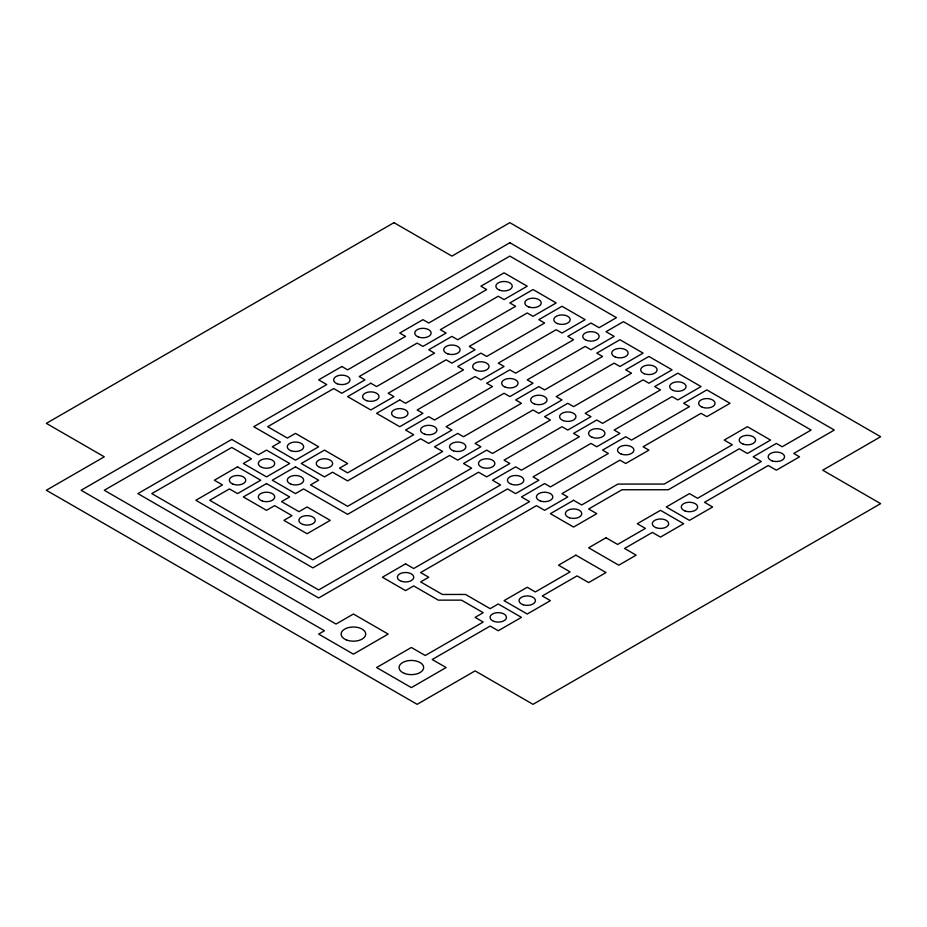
<?xml version="1.0" encoding="UTF-8"?>
<svg xmlns="http://www.w3.org/2000/svg" width="927" height="927" viewBox="0 0 927 927"><rect width="100%" height="100%" fill="white"/><g stroke="black" fill="none" stroke-linecap="round" stroke-linejoin="round"><path stroke-width="1.39" d="M393.975 222.665L46.35 423.361L104.287 456.814L46.35 490.256L417.15 704.335L475.087 670.893L533.025 704.335L880.65 503.639L822.712 470.186L880.65 436.744L509.85 222.665L451.912 256.107L393.975 222.665M509.85 242.735L81.112 490.256L324.45 630.754L318.656 634.091L353.419 654.161L388.181 634.091L353.419 614.022L336.037 624.056L104.287 490.256L509.85 256.107L616.455 317.66L599.074 327.695L590.962 323.013L567.788 336.385L573.581 339.734L515.644 373.187L509.85 369.838L486.675 383.222L492.469 386.571L434.531 420.012L428.737 416.675L405.562 430.047L413.674 434.728L347.625 472.863L339.514 468.181L347.625 463.5L324.45 450.116L301.275 463.5L324.45 476.884L332.561 472.202L347.625 480.893L420.626 438.749L428.737 443.43L451.912 430.047L446.119 426.71L504.056 393.257L509.85 396.605L533.025 383.222L527.231 379.873L585.169 346.42L590.962 349.769L614.137 336.385L606.026 331.704L623.408 321.669L811.125 430.047L782.156 446.779L776.362 443.43L753.188 456.814L761.299 461.495L697.567 498.286L689.456 493.604L666.281 506.988L689.456 520.36L712.631 506.988L704.52 502.307L768.251 465.505L776.362 470.186L799.537 456.814L793.744 453.465L834.3 430.047L509.85 242.735M341.831 366.501L318.656 379.873L326.767 384.554L253.766 426.71L280.417 442.086L272.306 446.779L295.481 460.151L318.656 446.779L295.481 433.396L287.37 438.077L267.671 426.71L333.72 388.575L341.831 393.257L365.006 379.873L359.212 376.536L417.15 343.083L422.944 346.42L446.119 333.048L440.325 329.699L498.262 296.246L504.056 299.595L527.231 286.211L504.056 272.839L480.881 286.211L486.675 289.56L428.737 323.013L422.944 319.664L399.769 333.048L405.562 336.385L347.625 369.838L341.831 366.501M231.75 439.421L137.891 493.604L318.656 597.973L507.532 488.923L515.644 493.604L538.819 480.221L533.025 476.884L590.962 443.43L596.756 446.779L619.931 433.396L614.137 430.047L672.075 396.605L677.869 399.943L701.044 386.571L677.869 373.187L654.694 386.571L660.487 389.908L602.55 423.361L596.756 420.012L573.581 433.396L579.375 436.744L521.438 470.186L515.644 466.849L492.469 480.221L500.58 484.914L318.656 589.943L151.796 493.604L231.75 447.44L251.449 458.819L243.337 463.5L266.512 476.884L289.688 463.5L266.512 450.116L258.401 454.798L231.75 439.421M370.8 383.222L347.625 396.605L370.8 409.977L393.975 396.605L388.181 393.257L446.119 359.803L451.912 363.152L475.087 349.769L469.294 346.42L527.231 312.978L533.025 316.316L556.2 302.944L533.025 289.56L509.85 302.944L515.644 306.281L457.706 339.734L451.912 336.385L428.737 349.769L434.531 353.117L376.594 386.571L370.8 383.222M237.544 466.849L214.369 480.221L222.48 484.914L195.829 500.29L312.863 567.869L478.564 472.202L486.675 476.884L509.85 463.5L504.056 460.151L561.994 426.71L567.788 430.047L590.962 416.675L585.169 413.326L643.106 379.873L648.9 383.222L672.075 369.838L648.9 356.455L625.725 369.838L631.519 373.187L573.581 406.64L567.788 403.291L544.612 416.675L550.406 420.012L492.469 453.465L486.675 450.116L463.5 463.5L471.611 468.181L312.863 559.838L209.734 500.29L229.432 488.923L237.544 493.604L260.719 480.221L237.544 466.849M399.769 399.943L376.594 413.326L399.769 426.71L422.944 413.326L417.15 409.977L475.087 376.536L480.881 379.873L504.056 366.501L498.262 363.152L556.2 329.699L561.994 333.048L585.169 319.664L561.994 306.281L538.819 319.664L544.612 323.013L486.675 356.455L480.881 353.117L457.706 366.501L463.5 369.838L405.562 403.291L399.769 399.943M266.512 483.57L243.337 496.953L266.512 510.325L274.624 505.644L292.005 515.679L283.894 520.36L307.069 533.743L330.244 520.36L307.069 506.988L298.957 511.669L281.576 501.634L289.688 496.953L266.512 483.57M295.481 466.849L272.306 480.221L295.481 493.604L303.592 488.923L347.625 514.346L449.595 455.47L457.706 460.151L480.881 446.779L475.087 443.43L533.025 409.977L538.819 413.326L561.994 399.943L556.2 396.605L614.137 363.152L619.931 366.501L643.106 353.117L619.931 339.734L596.756 353.117L602.55 356.455L544.612 389.908L538.819 386.571L515.644 399.943L521.438 403.291L463.5 436.744L457.706 433.396L434.531 446.779L442.642 451.461L347.625 506.316L310.545 484.914L318.656 480.221L295.481 466.849M405.562 563.848L382.387 577.231L405.562 590.615L413.674 585.922L438.286 600.14L461.461 600.14L483.199 612.689L475.087 617.37L483.199 622.052L425.261 655.505L411.356 647.475L376.594 667.544L411.356 687.614L446.119 667.544L432.214 659.514L490.151 626.061L498.262 630.754L521.438 617.37L498.262 603.987L490.151 608.668L465.539 594.462L442.364 594.462L420.626 581.913L428.737 577.231L420.626 572.55L536.501 505.644L544.612 510.325L567.788 496.953L561.994 493.604L619.931 460.151L625.725 463.5L648.9 450.116L643.106 446.779L701.044 413.326L706.837 416.675L730.012 403.291L706.837 389.908L683.663 403.291L689.456 406.64L631.519 440.082L625.725 436.744L602.55 450.116L608.344 453.465L550.406 486.918L544.612 483.57L521.438 496.953L529.549 501.634L413.674 568.529L405.562 563.848M573.581 500.29L550.406 513.674L573.581 527.057L596.756 513.674L588.645 508.993L621.971 489.757L668.321 489.757L739.282 448.784L747.394 453.465L770.569 440.082L747.394 426.71L724.219 440.082L732.33 444.763L664.242 484.079L617.892 484.079L581.692 504.983L573.581 500.29M575.899 555.157L558.517 565.192L570.105 571.878L535.342 591.947L527.231 587.266L504.056 600.65L527.231 614.022L550.406 600.65L542.295 595.957L577.058 575.887L588.645 582.585L606.026 572.55L575.899 555.157M606.026 537.764L588.645 547.799L618.772 565.192L636.154 555.157L624.566 548.46L652.376 532.411L660.487 537.092L683.663 523.709L660.487 510.325L637.312 523.709L645.424 528.39L617.614 544.45L606.026 537.764M684.868 510.904A8.192 4.728 0 0 0 697.625 507.324A8.192 4.728 0 0 0 685.876 502.735A8.192 4.728 0 0 0 684.868 510.904M395.667 417.417A8.192 4.728 0 0 0 407.961 413.326A8.192 4.728 0 0 0 395.667 409.224A8.192 4.728 0 0 0 395.667 417.417M557.405 323.581A8.192 4.728 0 0 0 570.163 320A8.192 4.728 0 0 0 558.413 315.412A8.192 4.728 0 0 0 557.405 323.581M655.899 527.625A8.192 4.728 0 0 0 668.657 524.045A8.192 4.728 0 0 0 656.907 519.456A8.192 4.728 0 0 0 655.899 527.625M528.923 307.034A8.192 4.728 0 0 0 541.217 302.944A8.192 4.728 0 0 0 528.923 298.842A8.192 4.728 0 0 0 528.923 307.034M644.311 373.755A8.192 4.728 0 0 0 657.069 370.174A8.192 4.728 0 0 0 645.319 365.586A8.192 4.728 0 0 0 644.311 373.755M523.129 604.74A8.192 4.728 0 0 0 535.424 600.65A8.192 4.728 0 0 0 523.129 596.548A8.192 4.728 0 0 0 523.129 604.74M494.161 621.461A8.192 4.728 0 0 0 506.455 617.37A8.192 4.728 0 0 0 494.161 613.268A8.192 4.728 0 0 0 494.161 621.461M401.461 581.322A8.192 4.728 0 0 0 413.755 577.231A8.192 4.728 0 0 0 401.461 573.129A8.192 4.728 0 0 0 401.461 581.322M563.199 420.591A8.192 4.728 0 0 0 575.957 417.011A8.192 4.728 0 0 0 564.207 412.411A8.192 4.728 0 0 0 563.199 420.591M621.136 454.033A8.192 4.728 0 0 0 633.894 450.452A8.192 4.728 0 0 0 622.144 445.864A8.192 4.728 0 0 0 621.136 454.033M505.261 387.138A8.192 4.728 0 0 0 518.019 383.558A8.192 4.728 0 0 0 506.269 378.969A8.192 4.728 0 0 0 505.261 387.138M447.811 353.871A8.192 4.728 0 0 0 460.105 349.769A8.192 4.728 0 0 0 447.811 345.678A8.192 4.728 0 0 0 447.811 353.871M290.893 450.696A8.192 4.728 0 0 0 303.65 447.115A8.192 4.728 0 0 0 291.901 442.515A8.192 4.728 0 0 0 290.893 450.696M302.967 524.462A8.192 4.728 0 0 0 315.261 520.36A8.192 4.728 0 0 0 302.967 516.269A8.192 4.728 0 0 0 302.967 524.462M232.955 484.137A8.192 4.728 0 0 0 245.713 480.557A8.192 4.728 0 0 0 233.963 475.968A8.192 4.728 0 0 0 232.955 484.137M319.861 467.417A8.192 4.728 0 0 0 332.619 463.836A8.192 4.728 0 0 0 320.869 459.247A8.192 4.728 0 0 0 319.861 467.417M702.249 407.208A8.192 4.728 0 0 0 715.007 403.627A8.192 4.728 0 0 0 703.257 399.039A8.192 4.728 0 0 0 702.249 407.208M534.23 403.859A8.192 4.728 0 0 0 546.988 400.279A8.192 4.728 0 0 0 535.238 395.69A8.192 4.728 0 0 0 534.23 403.859M569.479 517.776A8.192 4.728 0 0 0 581.774 513.674A8.192 4.728 0 0 0 569.479 509.583A8.192 4.728 0 0 0 569.479 517.776M743.292 444.184A8.192 4.728 0 0 0 755.586 440.082A8.192 4.728 0 0 0 743.292 435.991A8.192 4.728 0 0 0 743.292 444.184M772.261 460.904A8.192 4.728 0 0 0 784.555 456.814A8.192 4.728 0 0 0 772.261 452.712A8.192 4.728 0 0 0 772.261 460.904M418.355 336.964A8.192 4.728 0 0 0 431.113 333.384A8.192 4.728 0 0 0 419.363 328.795A8.192 4.728 0 0 0 418.355 336.964M592.168 437.312A8.192 4.728 0 0 0 604.925 433.732A8.192 4.728 0 0 0 593.176 429.143A8.192 4.728 0 0 0 592.168 437.312M476.293 370.418A8.192 4.728 0 0 0 489.05 366.837A8.192 4.728 0 0 0 477.301 362.237A8.192 4.728 0 0 0 476.293 370.418M511.542 484.323A8.192 4.728 0 0 0 523.836 480.221A8.192 4.728 0 0 0 511.542 476.13A8.192 4.728 0 0 0 511.542 484.323M337.243 383.79A8.192 4.728 0 0 0 350 380.209A8.192 4.728 0 0 0 338.251 375.62A8.192 4.728 0 0 0 337.243 383.79M453.604 450.87A8.192 4.728 0 0 0 465.899 446.779A8.192 4.728 0 0 0 453.604 442.677A8.192 4.728 0 0 0 453.604 450.87M262.411 501.043A8.192 4.728 0 0 0 274.705 496.953A8.192 4.728 0 0 0 262.411 492.851A8.192 4.728 0 0 0 262.411 501.043M261.924 467.417A8.192 4.728 0 0 0 274.682 463.836A8.192 4.728 0 0 0 262.932 459.247A8.192 4.728 0 0 0 261.924 467.417M290.893 484.137A8.192 4.728 0 0 0 303.65 480.557A8.192 4.728 0 0 0 291.901 475.968A8.192 4.728 0 0 0 290.893 484.137M499.468 290.128A8.192 4.728 0 0 0 512.225 286.547A8.192 4.728 0 0 0 500.476 281.959A8.192 4.728 0 0 0 499.468 290.128M586.374 340.313A8.192 4.728 0 0 0 599.132 336.733A8.192 4.728 0 0 0 587.382 332.133A8.192 4.728 0 0 0 586.374 340.313M366.698 400.696A8.192 4.728 0 0 0 378.992 396.605A8.192 4.728 0 0 0 366.698 392.503A8.192 4.728 0 0 0 366.698 400.696M540.511 501.043A8.192 4.728 0 0 0 552.805 496.953A8.192 4.728 0 0 0 540.511 492.851A8.192 4.728 0 0 0 540.511 501.043M482.573 467.602A8.192 4.728 0 0 0 494.867 463.5A8.192 4.728 0 0 0 482.573 459.398A8.192 4.728 0 0 0 482.573 467.602M424.636 434.149A8.192 4.728 0 0 0 436.93 430.047A8.192 4.728 0 0 0 424.636 425.957A8.192 4.728 0 0 0 424.636 434.149M673.28 390.487A8.192 4.728 0 0 0 686.038 386.907A8.192 4.728 0 0 0 674.288 382.306A8.192 4.728 0 0 0 673.28 390.487M615.343 357.034A8.192 4.728 0 0 0 628.1 353.454A8.192 4.728 0 0 0 616.351 348.865A8.192 4.728 0 0 0 615.343 357.034M346.524 639.966A12.294 7.092 0 0 0 365.678 634.601A12.294 7.092 0 0 0 348.054 627.706A12.294 7.092 0 0 0 346.524 639.966M404.462 673.419A12.294 7.092 0 0 0 423.616 668.054A12.294 7.092 0 0 0 405.991 661.16A12.294 7.092 0 0 0 404.462 673.419"/></g></svg>
